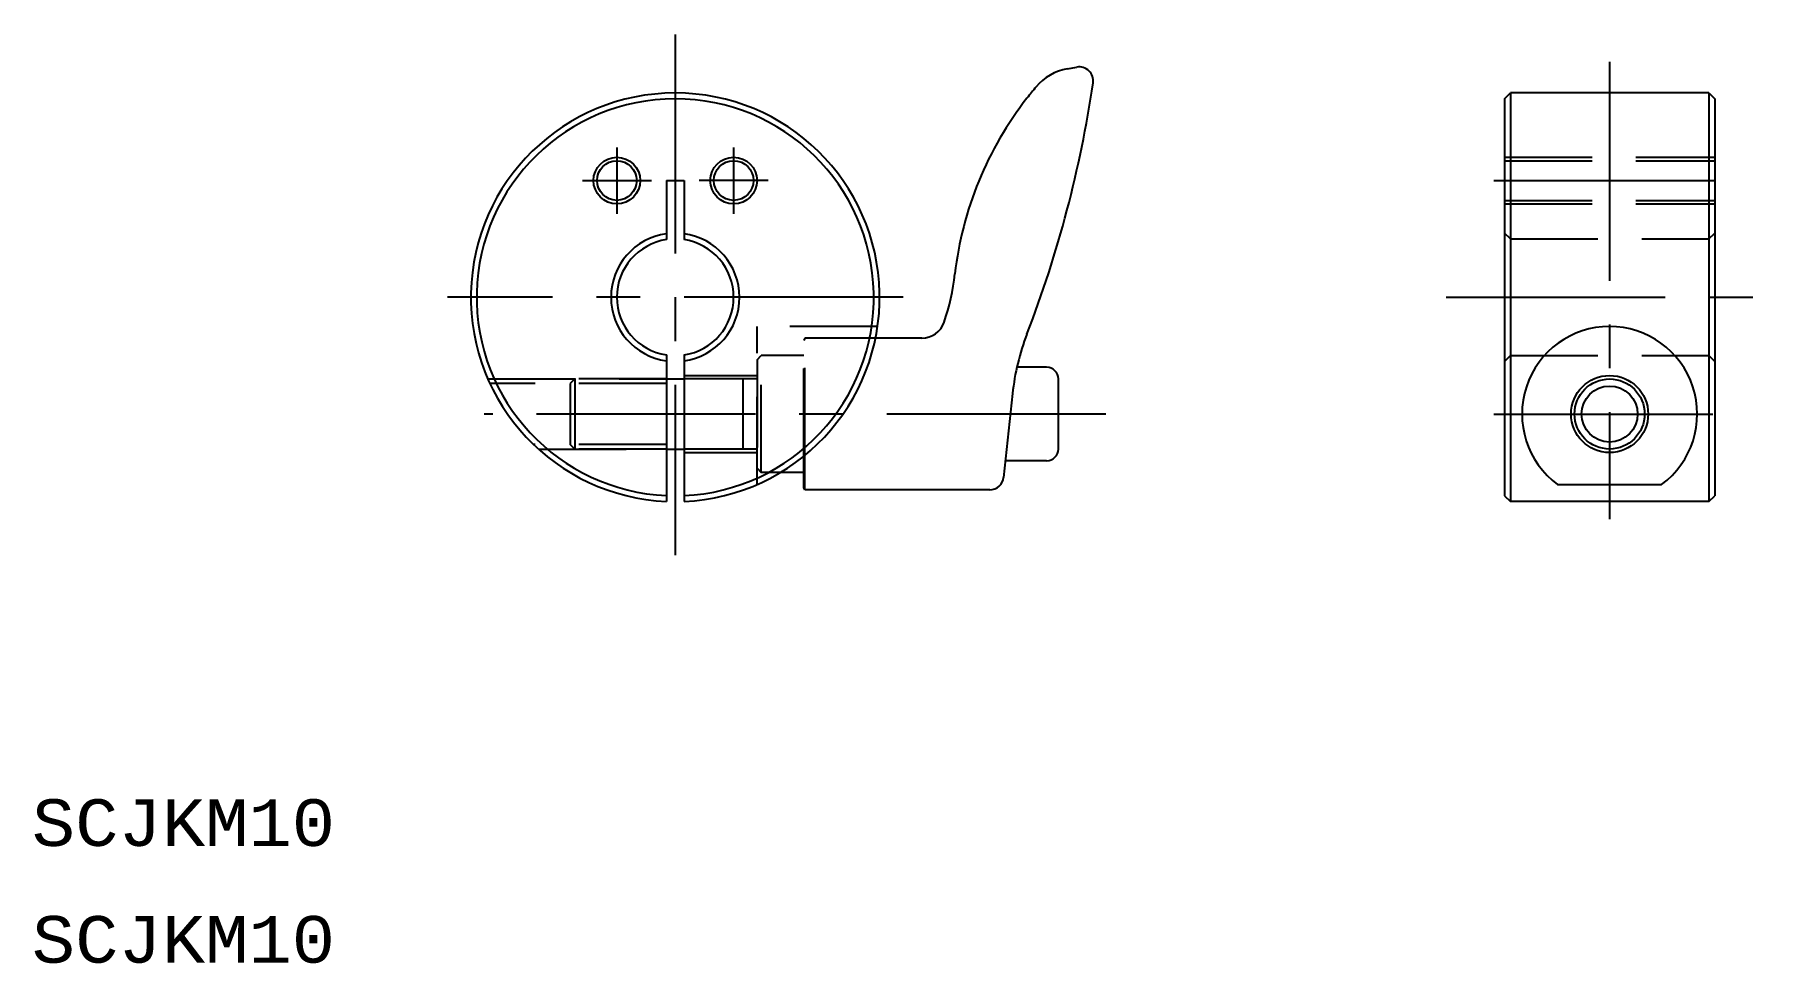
# Model space of a CAD drawing. Extents: x 20 to 169, y 20 to 100.
import ezdxf
from ezdxf.enums import TextEntityAlignment as Align

# ---------------------------------------------------------------- set-up
doc = ezdxf.new("R2010")
doc.units = 0
doc.header["$LTSCALE"] = 15
doc.linetypes.add('CENTER', pattern=[2, 1.25, -0.25, 0.25, -0.25])
doc.linetypes.add('DASHED', pattern=[0.75, 0.5, -0.25])
for name, color, linetype in [('CSLAYER1', 7, 'CONTINUOUS'), ('CSLAYER16', 7, 'CONTINUOUS'), ('CSLAYER3', 7, 'CONTINUOUS')]:
    doc.layers.add(name, color=color, linetype=linetype)
doc.styles.add('EASYDRAW_FONT', font='monotxt', dxfattribs={"height": 1, "bigfont": 'bigfont'})

# ---------------------------------------------------------------- blocks, each defined once
blk = doc.blocks.new('BLKF0000')
at = {"layer": 'CSLAYER1', "color": 3, "linetype": 'CONTINUOUS'}
for p, q in [((86.175272, 73.5), (86.089465, 73.299237)), ((86.175272, 60.5), (86.175272, 63.459141)), ((86.175272, 60.5), (86.089465, 60.700763))]:
    blk.add_line(p, q, dxfattribs=at)
at = {"layer": 'CSLAYER1', "color": 3, "linetype": 'DASHED'}
blk.add_line((86.175272, 63.459141), (86.175272, 73.5), dxfattribs=at)
at = {"layer": 'CSLAYER1', "color": 7, "linetype": 'CONTINUOUS'}
for p, q in [((106.889465, 71), (104.375197, 71)), ((107.889465, 64), (107.889465, 70)), ((106.889465, 63), (103.354759, 63))]:
    blk.add_line(p, q, dxfattribs=at)
for centre, start, end in [((106.889465, 70), 0, 90), ((106.889465, 64), 270, 360)]:
    blk.add_arc(centre, 1, start, end, dxfattribs=at)
at = {"layer": 'CSLAYER16', "color": 3, "linetype": 'CONTINUOUS'}
for p, q in [((108.657118, 96.571112), (109.46622, 96.713778)), ((96.211269, 73.5), (92.235893, 73.5)), ((103.964462, 68.745535), (103.203368, 61.57337)), ((86.089465, 60.700763), (86.089465, 63.389342)), ((102.010068, 60.5), (86.175272, 60.5))]:
    blk.add_line(p, q, dxfattribs=at)
at = {"layer": 'CSLAYER16', "color": 3, "linetype": 'DASHED'}
for p, q in [((86.089465, 63.389342), (86.089465, 73.299237)), ((92.235893, 73.5), (86.175272, 73.5))]:
    blk.add_line(p, q, dxfattribs=at)
at = {"layer": 'CSLAYER16', "color": 3, "linetype": 'CONTINUOUS'}
for centre, radius, start, end in [((109.438535, 92.139477), 4.5, 100, 140.207964), ((109.674598, 95.532009), 1.2, -8.365079, 100), ((11.925713, 109.905438), 100, 338.863766, 351.634921), ((136.715758, 69.419374), 40, 140.207964, 141.978819), ((128.837927, 75.578901), 30, 141.978819, 173.455386), ((79.163757, 81.277743), 20, 341.277451, 353.455386), ((96.211269, 75.5), 2, 270, 341.277451), ((123.852795, 66.635029), 20, 158.863766, 173.942569), ((102.010068, 61.7), 1.2, 270, 353.942569)]:
    blk.add_arc(centre, radius, start, end, dxfattribs=at)

msp = doc.modelspace()

# ---------------------------------------------------------------- linework, layer by layer
at = {"layer": 'CSLAYER1', "color": 7, "linetype": 'CONTINUOUS'}
for p, q in [((146.089465, 94), (146.589465, 94.5)), ((146.089465, 94), (146.089465, 60)), ((146.589465, 94.5), (146.589465, 59.5)), ((163.589465, 94.5), (146.589465, 94.5)), ((163.589465, 94.5), (163.589465, 59.5)), ((163.589465, 94.5), (164.089465, 94)), ((164.089465, 94), (164.089465, 60)), ((74.339465, 87), (74.339465, 81.94343)), ((74.339465, 87), (75.839465, 87)), ((75.839465, 87), (75.839465, 81.94343)), ((74.339465, 72.05657), (74.339465, 59.516079)), ((75.839465, 72.05657), (75.839465, 59.516079)), ((74.339465, 70), (75.839465, 70)), ((74.339465, 64), (75.839465, 64)), ((86.089465, 62), (84.103343, 62)), ((150.64196, 60.960985), (159.536969, 60.960985)), ((146.089465, 60), (146.589465, 59.5)), ((163.589465, 59.5), (146.589465, 59.5)), ((163.589465, 59.5), (164.089465, 60))]:
    msp.add_line(p, q, dxfattribs=at)
at = {"layer": 'CSLAYER1', "color": 3, "linetype": 'DASHED'}
for p, q in [((146.089465, 89), (164.089465, 89)), ((146.089465, 88.7), (164.089465, 88.7)), ((146.089465, 87), (164.089465, 87)), ((146.089465, 85.3), (164.089465, 85.3)), ((146.089465, 85), (164.089465, 85)), ((146.589465, 82), (146.089465, 82.5)), ((146.589465, 82), (163.589465, 82)), ((146.589465, 82), (146.589465, 72)), ((163.589465, 82), (164.089465, 82.5)), ((163.589465, 82), (163.589465, 72)), ((82.089465, 60.960985), (82.089465, 74.5)), ((92.409973, 74.5), (82.089465, 74.5)), ((82.089465, 71.634144), (82.45532, 72)), ((82.089465, 71.634144), (82.089465, 62.365856)), ((82.45532, 62), (82.45532, 72)), ((86.089465, 72), (82.45532, 72)), ((146.089465, 71.5), (146.589465, 72)), ((146.589465, 72), (163.589465, 72)), ((163.589465, 72), (164.089465, 71.5)), ((59.05045, 70), (74.339465, 70)), ((66.489465, 70), (66.089465, 69.6)), ((66.489465, 70), (66.489465, 64)), ((74.339465, 70), (66.689465, 70)), ((75.839465, 70.3), (82.089465, 70.3)), ((82.089465, 70), (75.839465, 70)), ((80.889465, 64), (80.889465, 70)), ((74.339465, 69.6), (59.231028, 69.6)), ((66.089465, 69.6), (66.089465, 64.4)), ((74.339465, 64.4), (62.944918, 64.4)), ((63.37409, 64), (74.339465, 64)), ((66.489465, 64), (66.089465, 64.4)), ((74.339465, 64), (66.689465, 64)), ((82.089465, 64), (75.839465, 64)), ((75.839465, 63.7), (82.089465, 63.7)), ((82.089465, 62.365856), (82.45532, 62)), ((84.103343, 62), (82.45532, 62))]:
    msp.add_line(p, q, dxfattribs=at)
at = {"layer": 'CSLAYER1', "color": 3, "linetype": 'CONTINUOUS'}
for centre, radius in [((70.089465, 87), 2), ((80.089465, 87), 2), ((155.089465, 67), 3)]:
    msp.add_circle(centre, radius, dxfattribs=at)
at = {"layer": 'CSLAYER1', "color": 7, "linetype": 'CONTINUOUS'}
for centre, radius in [((70.089465, 87), 1.7), ((80.089465, 87), 1.7), ((155.089465, 67), 3.3), ((155.089465, 67), 2.4)]:
    msp.add_circle(centre, radius, dxfattribs=at)
for centre, radius, start, end in [((75.089465, 77), 17.5, -87.543714, 267.543714), ((75.089465, 77), 17, -87.471424, 267.471424), ((75.089465, 77), 5.5, 97.83748, 262.16252), ((75.089465, 77), 5, 98.626927, 261.373073), ((75.089465, 77), 5.5, -82.16252, 82.16252), ((75.089465, 77), 5, -81.373073, 81.373073), ((155.089465, 67), 7.5, -53.629767, 233.629767)]:
    msp.add_arc(centre, radius, start, end, dxfattribs=at)
at = {"layer": 'CSLAYER3', "color": 1, "linetype": 'CENTER'}
for p, q in [((75.089465, 99.5), (75.089465, 54.910535)), ((155.089465, 97.168728), (155.089465, 57.99283)), ((70.089465, 89.837893), (70.089465, 84.162107)), ((80.089465, 89.837893), (80.089465, 84.162107)), ((67.136355, 87), (73.042574, 87)), ((83.042574, 87), (77.136355, 87)), ((145.189465, 87), (164.989465, 87)), ((94.589465, 77), (55.589465, 77)), ((141.102538, 77), (168.511213, 77)), ((111.962371, 67), (58.728058, 67)), ((145.189465, 67), (164.989465, 67))]:
    msp.add_line(p, q, dxfattribs=at)

# ---------------------------------------------------------------- block references
at = {"layer": 'CSLAYER1'}
msp.add_blockref('BLKF0000', (0, 0), dxfattribs=at)

# ---------------------------------------------------------------- texts
at = {"layer": 'CSLAYER1', "color": 7, "style": 'EASYDRAW_FONT', "width": 0.9735}
for p, p2 in [((20, 30), (45.959998, 30)), ((20, 20), (45.959998, 20))]:
    msp.add_text('SCJKM10', height=4, dxfattribs=at).set_placement(p, p2, align=Align.FIT)

doc.saveas('drawing.dxf')
